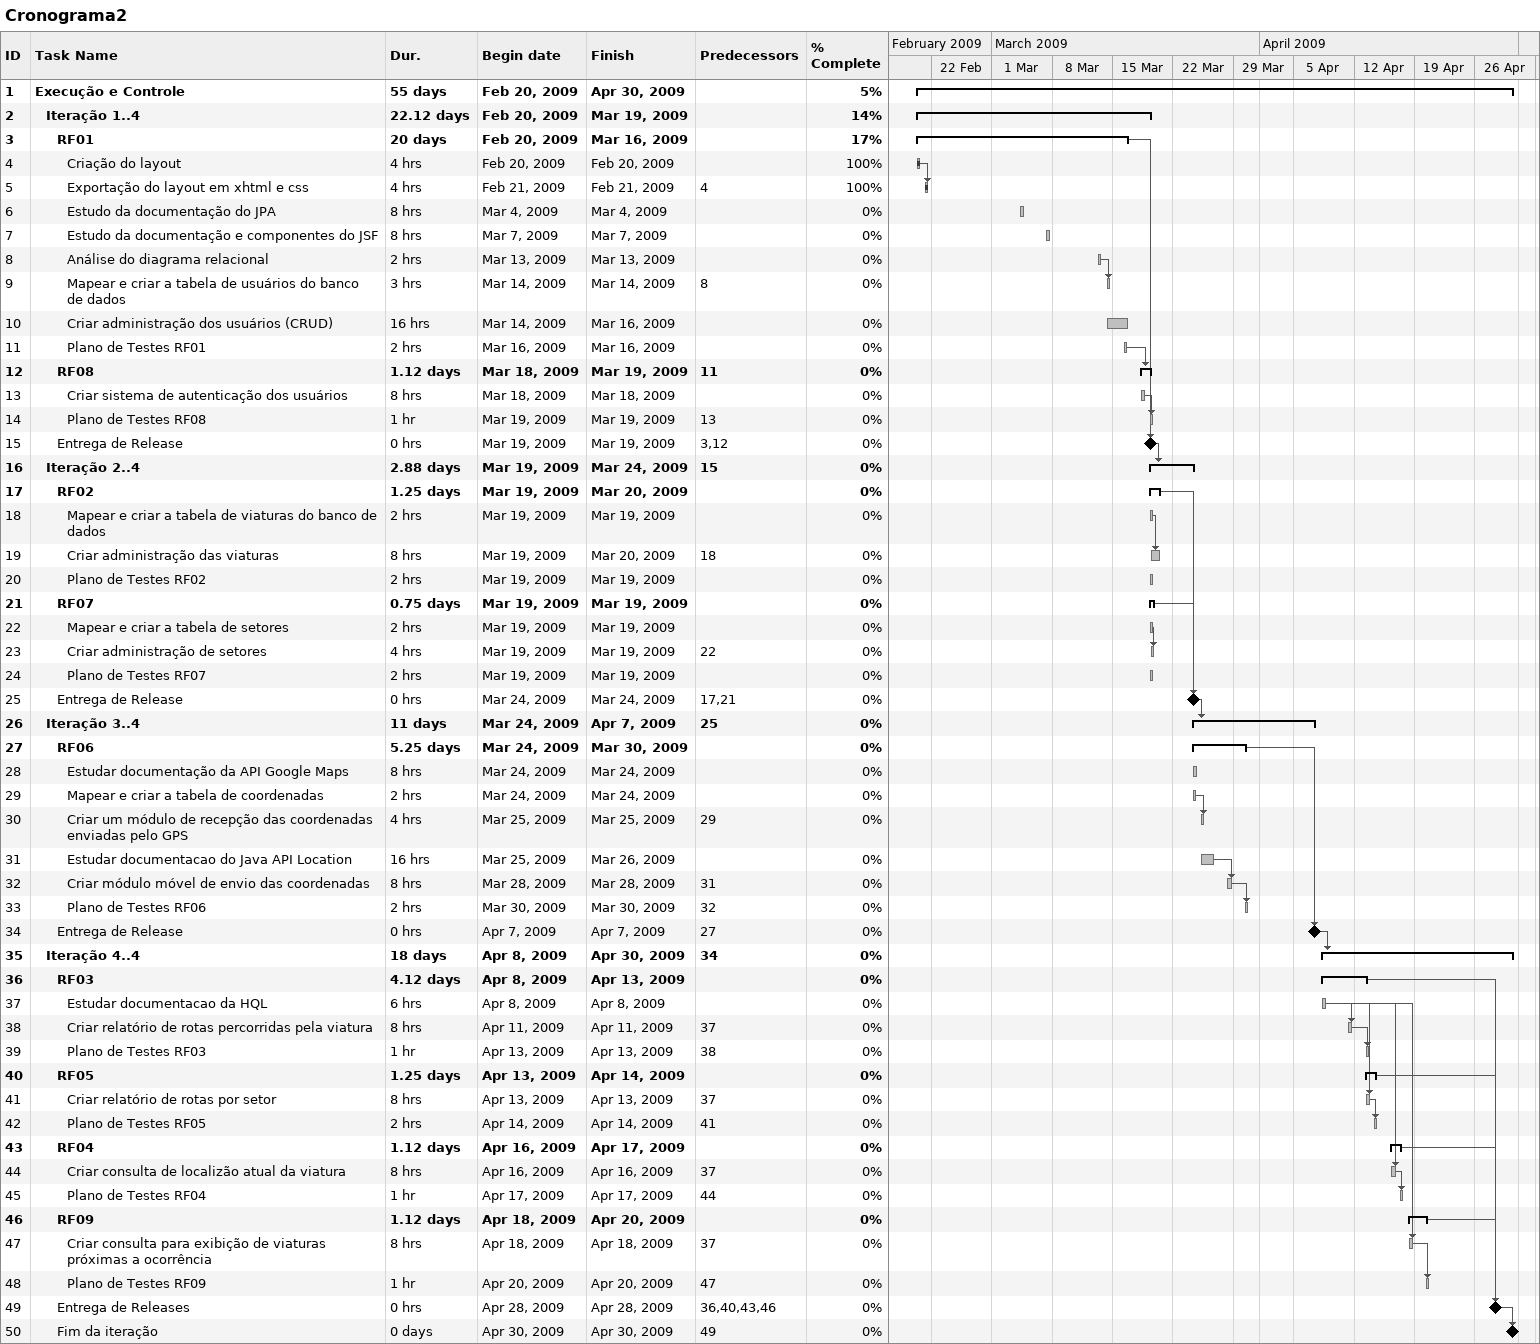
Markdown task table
Cronograma2

| ID | Level | Task | Duration | Start | Finish | Predecessors | % complete |
|---|---|---|---|---|---|---|---|
| 1 | 1 | **Execução e Controle** | 55d | 2009-02-20 | 2009-04-30 |  | 5 |
| 2 | 2 | **Iteração 1..4** | 22.12d | 2009-02-20 | 2009-03-19 |  | 14 |
| 3 | 3 | **RF01** | 20d | 2009-02-20 | 2009-03-16 |  | 17 |
| 4 | 4 | Criação do layout | 4h | 2009-02-20 | 2009-02-20 |  | 100 |
| 5 | 4 | Exportação do layout em xhtml e css | 4h | 2009-02-21 | 2009-02-21 | 4 | 100 |
| 6 | 4 | Estudo da documentação do JPA | 8h | 2009-03-04 | 2009-03-04 |  | 0 |
| 7 | 4 | Estudo da documentação e componentes do JSF | 8h | 2009-03-07 | 2009-03-07 |  | 0 |
| 8 | 4 | Análise do diagrama relacional | 2h | 2009-03-13 | 2009-03-13 |  | 0 |
| 9 | 4 | Mapear e criar a tabela de usuários do banco de dados | 3h | 2009-03-14 | 2009-03-14 | 8 | 0 |
| 10 | 4 | Criar administração dos usuários (CRUD) | 16h | 2009-03-14 | 2009-03-16 |  | 0 |
| 11 | 4 | Plano de Testes RF01 | 2h | 2009-03-16 | 2009-03-16 |  | 0 |
| 12 | 3 | **RF08** | 1.12d | 2009-03-18 | 2009-03-19 | 11 | 0 |
| 13 | 4 | Criar sistema de autenticação dos usuários | 8h | 2009-03-18 | 2009-03-18 |  | 0 |
| 14 | 4 | Plano de Testes RF08 | 1h | 2009-03-19 | 2009-03-19 | 13 | 0 |
| 15 | 3 | Entrega de Release | 0h | 2009-03-19 | 2009-03-19 | 3, 12 | 0 |
| 16 | 2 | **Iteração 2..4** | 2.88d | 2009-03-19 | 2009-03-24 | 15 | 0 |
| 17 | 3 | **RF02** | 1.25d | 2009-03-19 | 2009-03-20 |  | 0 |
| 18 | 4 | Mapear e criar a tabela de viaturas do banco de dados | 2h | 2009-03-19 | 2009-03-19 |  | 0 |
| 19 | 4 | Criar administração das viaturas | 8h | 2009-03-19 | 2009-03-20 | 18 | 0 |
| 20 | 4 | Plano de Testes RF02 | 2h | 2009-03-19 | 2009-03-19 |  | 0 |
| 21 | 3 | **RF07** | 0.75d | 2009-03-19 | 2009-03-19 |  | 0 |
| 22 | 4 | Mapear e criar a tabela de setores | 2h | 2009-03-19 | 2009-03-19 |  | 0 |
| 23 | 4 | Criar administração de setores | 4h | 2009-03-19 | 2009-03-19 | 22 | 0 |
| 24 | 4 | Plano de Testes RF07 | 2h | 2009-03-19 | 2009-03-19 |  | 0 |
| 25 | 3 | Entrega de Release | 0h | 2009-03-24 | 2009-03-24 | 17, 21 | 0 |
| 26 | 2 | **Iteração 3..4** | 11d | 2009-03-24 | 2009-04-07 | 25 | 0 |
| 27 | 3 | **RF06** | 5.25d | 2009-03-24 | 2009-03-30 |  | 0 |
| 28 | 4 | Estudar documentação da API Google Maps | 8h | 2009-03-24 | 2009-03-24 |  | 0 |
| 29 | 4 | Mapear e criar a tabela de coordenadas | 2h | 2009-03-24 | 2009-03-24 |  | 0 |
| 30 | 4 | Criar um módulo de recepção das coordenadas enviadas pelo GPS | 4h | 2009-03-25 | 2009-03-25 | 29 | 0 |
| 31 | 4 | Estudar documentacao do Java API Location | 16h | 2009-03-25 | 2009-03-26 |  | 0 |
| 32 | 4 | Criar módulo móvel de envio das coordenadas | 8h | 2009-03-28 | 2009-03-28 | 31 | 0 |
| 33 | 4 | Plano de Testes RF06 | 2h | 2009-03-30 | 2009-03-30 | 32 | 0 |
| 34 | 3 | Entrega de Release | 0h | 2009-04-07 | 2009-04-07 | 27 | 0 |
| 35 | 2 | **Iteração 4..4** | 18d | 2009-04-08 | 2009-04-30 | 34 | 0 |
| 36 | 3 | **RF03** | 4.12d | 2009-04-08 | 2009-04-13 |  | 0 |
| 37 | 4 | Estudar documentacao da HQL | 6h | 2009-04-08 | 2009-04-08 |  | 0 |
| 38 | 4 | Criar relatório de rotas percorridas pela viatura | 8h | 2009-04-11 | 2009-04-11 | 37 | 0 |
| 39 | 4 | Plano de Testes RF03 | 1h | 2009-04-13 | 2009-04-13 | 38 | 0 |
| 40 | 3 | **RF05** | 1.25d | 2009-04-13 | 2009-04-14 |  | 0 |
| 41 | 4 | Criar relatório de rotas por setor | 8h | 2009-04-13 | 2009-04-13 | 37 | 0 |
| 42 | 4 | Plano de Testes RF05 | 2h | 2009-04-14 | 2009-04-14 | 41 | 0 |
| 43 | 3 | **RF04** | 1.12d | 2009-04-16 | 2009-04-17 |  | 0 |
| 44 | 4 | Criar consulta de localizão atual da viatura | 8h | 2009-04-16 | 2009-04-16 | 37 | 0 |
| 45 | 4 | Plano de Testes RF04 | 1h | 2009-04-17 | 2009-04-17 | 44 | 0 |
| 46 | 3 | **RF09** | 1.12d | 2009-04-18 | 2009-04-20 |  | 0 |
| 47 | 4 | Criar consulta para exibição de viaturas próximas a ocorrência | 8h | 2009-04-18 | 2009-04-18 | 37 | 0 |
| 48 | 4 | Plano de Testes RF09 | 1h | 2009-04-20 | 2009-04-20 | 47 | 0 |
| 49 | 3 | Entrega de Releases | 0h | 2009-04-28 | 2009-04-28 | 36, 40, 43, 46 | 0 |
| 50 | 3 | Fim da iteração | 0d | 2009-04-30 | 2009-04-30 | 49 | 0 |
